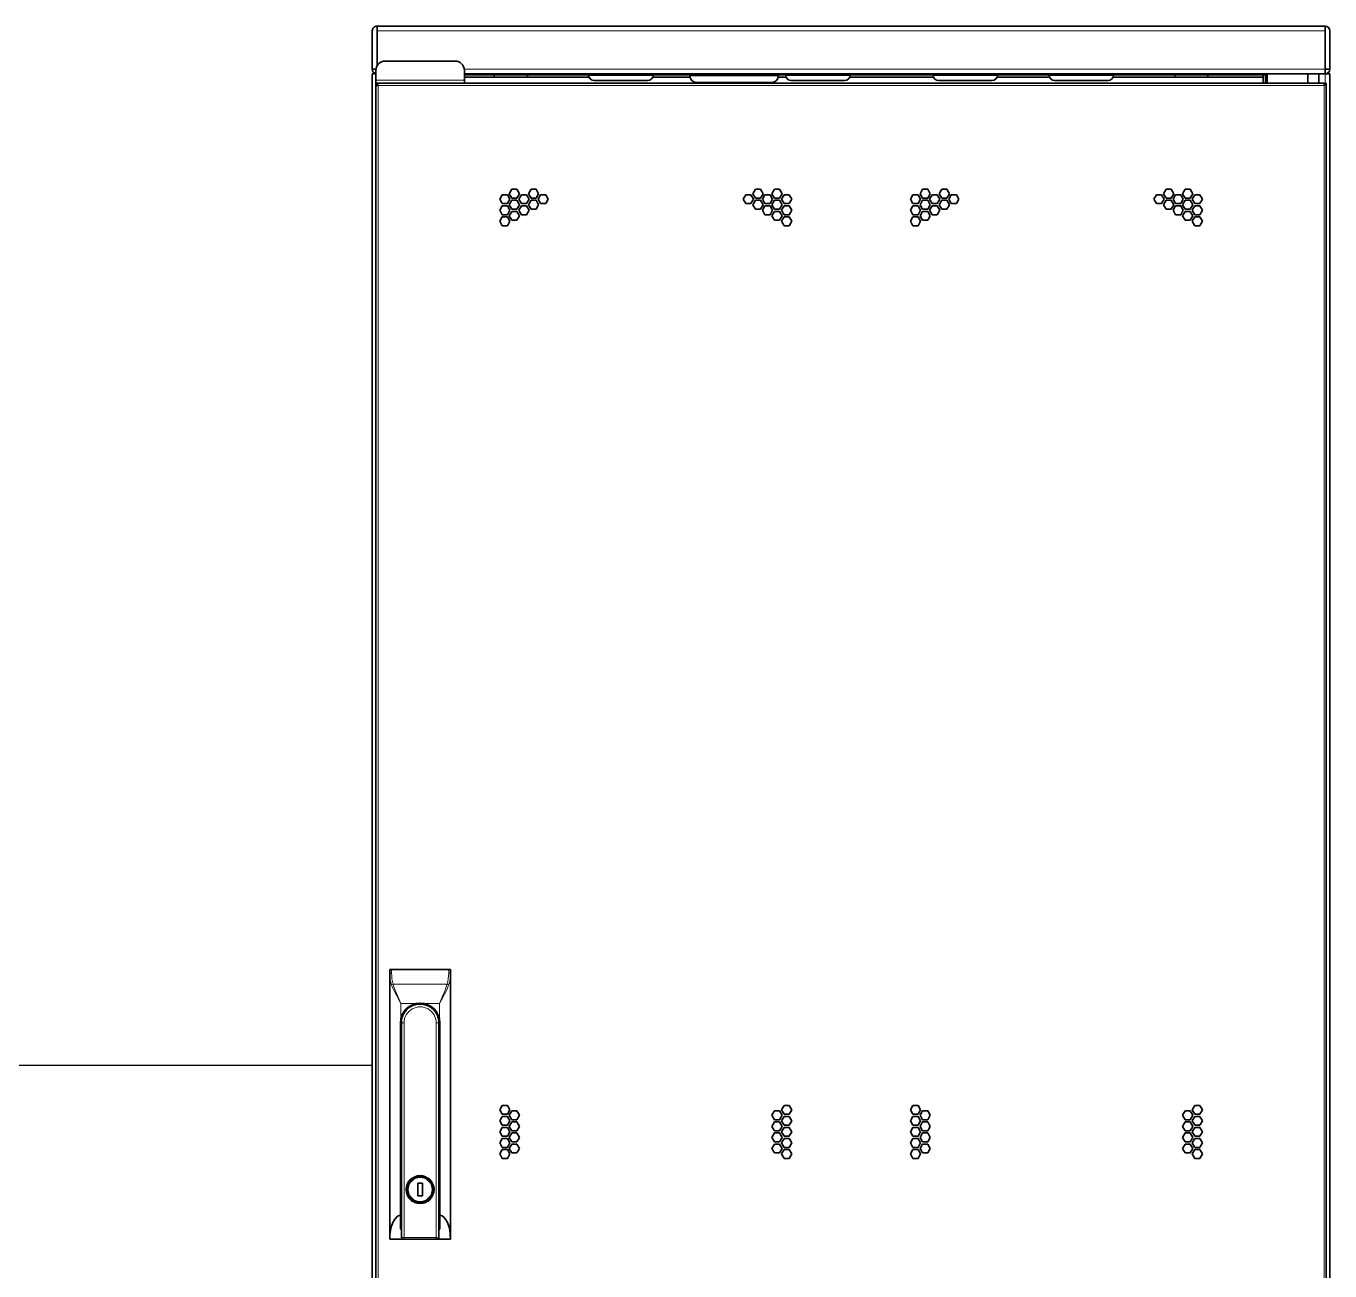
# Model space of a CAD drawing. Header units: feet. Extents: x 1 to 168002, y -59383 to 29717.
# Drawn here: x 66999 to 67740, y -15209 to -14502 of the extents above; entities that cross this region are included whole.
import ezdxf

# ---------------------------------------------------------------- set-up
doc = ezdxf.new("R2010")
doc.units = ezdxf.units.FT
doc.header["$LTSCALE"] = 50
doc.header["$MEASUREMENT"] = 0
doc.layers.get('0').update_dxf_attribs({"linetype": 'CONTINUOUS'})
doc.layers.add('E-SYM1', color=3, linetype='CONTINUOUS')

msp = doc.modelspace()

# ---------------------------------------------------------------- linework, layer by layer
at = {"color": 7, "lineweight": 35, "ltscale": 0.129976}
for p, q in [((67195.55, -14504.69, 0.12), (67195.55, -14526.46, 0.12)), ((67737.06, -14504.69, 0.12), (67737.06, -14526.46, 0.12)), ((67739.78, -14526.46, 0.12), (67739.78, -14504.69, 0.12))]:
    msp.add_line(p, q, dxfattribs=at)
at = {"color": 7, "lineweight": 35}
for p, q in [((67198.28, -14501.97, 0.12), (67737.06, -14501.97, 0.12)), ((67195.55, -15655.47, 0.12), (67195.55, -14529.18, 0.12)), ((67247.89, -14529.18, 0.12), (67737.06, -14529.18, 0.12)), ((67739.78, -14529.18, 0.12), (67739.78, -15655.47, 0.12)), ((67736.43, -14534.41, 0.12), (67197.65, -14534.41, 0.12)), ((67197.65, -14535.67, 0.12), (67197.65, -15650.23, 0.12)), ((67737.69, -15648.98, 0.12), (67737.69, -14534.42, 0.12)), ((67205.49, -15040.49, 0.12), (67205.49, -15191.32, 0.12)), ((67240.03, -15191.32, 0.12), (67240.03, -15040.49, 0.12)), ((67211.57, -15177.72, 0.12), (67211.57, -15068.34, 0.12)), ((67212.09, -15190.27, 0.12), (67212.09, -15068.34, 0.12)), ((67233.44, -15068.34, 0.12), (67233.44, -15191.32, 0.12)), ((67233.96, -15068.34, 0.12), (67233.96, -15177.72, 0.12))]:
    msp.add_line(p, q, dxfattribs=at)
at = {"color": 7, "lineweight": 35, "ltscale": 0.016261}
for p, q in [((67198.28, -14501.97, 0.12), (67198.28, -14504.69, 0.12)), ((67737.06, -14504.69, 0.12), (67737.06, -14501.97, 0.12))]:
    msp.add_line(p, q, dxfattribs=at)
at = {"color": 7, "lineweight": 35, "ltscale": 0.016249}
for p, q in [((67198.28, -14501.97, 0.12), (67198.28, -14504.69, 0.12)), ((67737.06, -14501.97, 0.12), (67737.06, -14504.69, 0.12)), ((67737.06, -14526.46, 0.12), (67737.06, -14529.18, 0.12))]:
    msp.add_line(p, q, dxfattribs=at)
at = {"color": 7, "lineweight": 13}
for p, q in [((67198.28, -14504.69, 0.12), (67737.06, -14504.69, 0.12)), ((67247.85, -14526.46, 0.12), (67737.06, -14526.46, 0.12)), ((67198.9, -14535.67, 0.12), (67736.43, -14535.67, 0.12)), ((67198.9, -14535.67, 0.12), (67198.9, -15648.98, 0.12)), ((67616.59, -14530.96, 0.12), (67701.9, -14530.96, 0.12)), ((67736.43, -15648.98, 0.12), (67736.43, -14535.67, 0.12)), ((67213.66, -15190.27, 0.12), (67213.66, -15068.34, 0.12)), ((67231.87, -15068.34, 0.12), (67231.87, -15190.27, 0.12))]:
    msp.add_line(p, q, dxfattribs=at)
at = {"color": 7, "lineweight": 35, "ltscale": 0.118896}
msp.add_line((67198.28, -14504.69, 0.12), (67198.28, -14524.6, 0.12), dxfattribs=at)
at = {"color": 7, "lineweight": 35, "ltscale": 0.2375}
msp.add_line((67242.65, -14521.85, 0.12), (67202.88, -14521.85, 0.12), dxfattribs=at)
at = {"color": 7, "lineweight": 35, "ltscale": 0.012745}
msp.add_line((67195.55, -14526.46, 0.12), (67197.69, -14526.46, 0.12), dxfattribs=at)
at = {"color": 7, "lineweight": 35, "ltscale": 0.012518}
msp.add_line((67195.55, -14529.18, 0.12), (67197.65, -14529.18, 0.12), dxfattribs=at)
at = {"color": 7, "lineweight": 35, "ltscale": 0.033737}
for p, q in [((67197.65, -14527.09, 0.12), (67197.65, -14532.74, 0.12)), ((67247.89, -14532.74, 0.12), (67247.89, -14527.09, 0.12))]:
    msp.add_line(p, q, dxfattribs=at)
at = {"color": 7, "lineweight": 35, "ltscale": 0.101548}
for p, q in [((67247.88, -14529.7, 0.12), (67264.89, -14529.7, 0.12)), ((67247.88, -14530.96, 0.12), (67264.89, -14530.96, 0.12))]:
    msp.add_line(p, q, dxfattribs=at)
at = {"color": 7, "lineweight": 35, "ltscale": 0.03125}
for p, q in [((67247.89, -14532.74, 0.12), (67247.89, -14527.51, 0.12)), ((67727.23, -14529.18, 0.12), (67727.23, -14534.41, 0.12)), ((67733.51, -14534.41, 0.12), (67733.51, -14529.18, 0.12))]:
    msp.add_line(p, q, dxfattribs=at)
at = {"color": 7, "lineweight": 35, "ltscale": 0.1125}
for p, q in [((67264.89, -14529.7, 0.12), (67283.73, -14529.7, 0.12)), ((67651.61, -14529.7, 0.12), (67670.45, -14529.7, 0.12)), ((67264.89, -14530.96, 0.12), (67283.73, -14530.96, 0.12)), ((67670.45, -14530.96, 0.12), (67651.61, -14530.96, 0.12))]:
    msp.add_line(p, q, dxfattribs=at)
at = {"color": 7, "lineweight": 35, "ltscale": 0.0075}
for p, q in [((67264.89, -14529.7, 0.12), (67264.89, -14530.96, 0.12)), ((67283.73, -14529.7, 0.12), (67283.73, -14530.96, 0.12)), ((67651.61, -14529.7, 0.12), (67651.61, -14530.96, 0.12)), ((67670.45, -14529.7, 0.12), (67670.45, -14530.96, 0.12)), ((67703.15, -14529.7, 0.12), (67701.9, -14529.7, 0.12)), ((67701.9, -14529.7, 0.12), (67701.9, -14530.96, 0.12)), ((67197.65, -14535.67, 0.12), (67197.65, -14534.41, 0.12)), ((67736.44, -14534.42, 0.12), (67737.69, -14534.42, 0.12))]:
    msp.add_line(p, q, dxfattribs=at)
at = {"color": 7, "lineweight": 35, "ltscale": 0.223435}
msp.add_line((67283.73, -14529.7, 0.12), (67321.14, -14529.7, 0.12), dxfattribs=at)
at = {"color": 7, "lineweight": 35, "ltscale": 0.109375}
for p, q in [((67318.53, -14529.81, 0.12), (67336.84, -14529.81, 0.12)), ((67336.84, -14529.81, 0.12), (67355.16, -14529.81, 0.12)), ((67430.51, -14529.81, 0.12), (67448.83, -14529.81, 0.12)), ((67448.83, -14529.81, 0.12), (67467.15, -14529.81, 0.12)), ((67514.24, -14529.81, 0.12), (67532.56, -14529.81, 0.12)), ((67532.56, -14529.81, 0.12), (67550.87, -14529.81, 0.12)), ((67580.18, -14529.81, 0.12), (67598.49, -14529.81, 0.12)), ((67598.49, -14529.81, 0.12), (67616.81, -14529.81, 0.12))]:
    msp.add_line(p, q, dxfattribs=at)
at = {"color": 7, "lineweight": 35, "ltscale": 0.003751}
for p, q in [((67321.14, -14529.81, 0.12), (67321.14, -14529.18, 0.12)), ((67379.23, -14529.81, 0.12), (67379.23, -14529.18, 0.12)), ((67423.19, -14529.81, 0.12), (67423.19, -14529.18, 0.12)), ((67433.13, -14529.81, 0.12), (67433.13, -14529.18, 0.12)), ((67516.86, -14529.81, 0.12), (67516.86, -14529.18, 0.12)), ((67582.79, -14529.81, 0.12), (67582.79, -14529.18, 0.12))]:
    msp.add_line(p, q, dxfattribs=at)
at = {"color": 7, "lineweight": 35, "ltscale": 0.003749}
for p, q in [((67352.54, -14529.18, 0.12), (67352.54, -14529.81, 0.12)), ((67464.53, -14529.18, 0.12), (67464.53, -14529.81, 0.12)), ((67548.26, -14529.18, 0.12), (67548.26, -14529.81, 0.12)), ((67614.19, -14529.18, 0.12), (67614.19, -14529.81, 0.12))]:
    msp.add_line(p, q, dxfattribs=at)
at = {"color": 7, "lineweight": 35, "ltscale": 0.159375}
msp.add_line((67352.54, -14529.7, 0.12), (67379.23, -14529.7, 0.12), dxfattribs=at)
at = {"color": 7, "lineweight": 35, "ltscale": 0.15}
for q in [(67376.09, -14529.81, 0.12), (67426.33, -14529.81, 0.12)]:
    msp.add_line((67401.21, -14529.81, 0.12), q, dxfattribs=at)
at = {"color": 7, "lineweight": 35, "ltscale": 0.003125}
for p, q in [((67376.09, -14530.33, 0.12), (67376.09, -14529.81, 0.12)), ((67426.33, -14529.81, 0.12), (67426.33, -14530.33, 0.12)), ((67212.09, -15185.65, 0.12), (67211.57, -15185.65, 0.12)), ((67233.96, -15185.65, 0.12), (67233.44, -15185.65, 0.12)), ((67213.13, -15191.32, 0.12), (67213.66, -15191.32, 0.12))]:
    msp.add_line(p, q, dxfattribs=at)
at = {"color": 7, "lineweight": 35, "ltscale": 0.059375}
msp.add_line((67423.19, -14529.7, 0.12), (67433.13, -14529.7, 0.12), dxfattribs=at)
at = {"color": 7, "lineweight": 35, "ltscale": 0.3125}
msp.add_line((67464.53, -14529.7, 0.12), (67516.86, -14529.7, 0.12), dxfattribs=at)
at = {"color": 7, "lineweight": 35, "ltscale": 0.20625}
msp.add_line((67548.26, -14529.7, 0.12), (67582.79, -14529.7, 0.12), dxfattribs=at)
at = {"color": 7, "lineweight": 35, "ltscale": 0.22344}
msp.add_line((67614.19, -14529.7, 0.12), (67651.61, -14529.7, 0.12), dxfattribs=at)
at = {"color": 7, "lineweight": 35, "ltscale": 0.275}
msp.add_line((67686.41, -14529.18, 0.12), (67640.36, -14529.18, 0.12), dxfattribs=at)
at = {"color": 7, "lineweight": 35, "ltscale": 0.1878}
for p, q in [((67670.45, -14529.7, 0.12), (67701.9, -14529.7, 0.12)), ((67670.45, -14530.96, 0.12), (67701.9, -14530.96, 0.12))]:
    msp.add_line(p, q, dxfattribs=at)
at = {"color": 7, "lineweight": 35, "ltscale": 0.10625}
msp.add_line((67704.2, -14529.18, 0.12), (67686.41, -14529.18, 0.12), dxfattribs=at)
at = {"color": 7, "lineweight": 35, "ltscale": 0.028122}
for p, q in [((67701.9, -14529.7, 0.12), (67701.9, -14534.41, 0.12)), ((67703.15, -14529.7, 0.12), (67703.15, -14534.41, 0.12))]:
    msp.add_line(p, q, dxfattribs=at)
at = {"color": 7, "lineweight": 35, "ltscale": 0.1375}
msp.add_line((67727.23, -14529.18, 0.12), (67704.2, -14529.18, 0.12), dxfattribs=at)
at = {"color": 7, "lineweight": 35, "ltscale": 0.031248}
msp.add_line((67704.2, -14529.18, 0.12), (67704.2, -14534.41, 0.12), dxfattribs=at)
at = {"color": 7, "lineweight": 35, "ltscale": 0.021238}
msp.add_line((67737.06, -14529.18, 0.12), (67733.51, -14529.18, 0.12), dxfattribs=at)
at = {"color": 7, "lineweight": 35, "ltscale": 0.016263}
msp.add_line((67737.06, -14529.18, 0.12), (67737.06, -14526.46, 0.12), dxfattribs=at)
at = {"color": 7, "lineweight": 35, "ltscale": 0.01625}
msp.add_line((67739.78, -14526.46, 0.12), (67737.06, -14526.46, 0.12), dxfattribs=at)
at = {"color": 7, "lineweight": 35, "ltscale": 0.016262}
msp.add_line((67737.06, -14529.18, 0.12), (67739.78, -14529.18, 0.12), dxfattribs=at)
at = {"color": 7, "lineweight": 13, "ltscale": 0.031267}
msp.add_line((67737.06, -14534.42, 0.12), (67737.06, -14529.18, 0.12), dxfattribs=at)
at = {"color": 7, "lineweight": 35, "ltscale": 0.010013}
for p, q in [((67197.65, -14532.74, 0.12), (67197.65, -14534.41, 0.12)), ((67247.89, -14534.41, 0.12), (67247.89, -14532.74, 0.12))]:
    msp.add_line(p, q, dxfattribs=at)
at = {"color": 7, "lineweight": 13, "ltscale": 0.3}
msp.add_line((67197.65, -14532.74, 0.12), (67247.89, -14532.74, 0.12), dxfattribs=at)
at = {"color": 7, "lineweight": 35, "ltscale": 0.3}
msp.add_line((67247.89, -14534.41, 0.12), (67197.65, -14534.41, 0.12), dxfattribs=at)
at = {"color": 7, "lineweight": 35, "ltscale": 0.007512}
for p, q in [((67198.9, -14535.67, 0.12), (67197.65, -14535.67, 0.12)), ((67198.91, -14535.67, 0.12), (67197.65, -14535.67, 0.12)), ((67736.43, -14535.67, 0.12), (67736.43, -14534.41, 0.12))]:
    msp.add_line(p, q, dxfattribs=at)
at = {"color": 7, "lineweight": 35, "ltscale": 0.007495}
for p, q in [((67197.65, -14535.67, 0.12), (67198.9, -14535.67, 0.12)), ((67736.44, -14534.42, 0.12), (67736.43, -14535.67, 0.12))]:
    msp.add_line(p, q, dxfattribs=at)
at = {"color": 7, "lineweight": 13, "ltscale": 0.42317}
msp.add_line((67247.88, -14530.96, 0.12), (67318.75, -14530.96, 0.12), dxfattribs=at)
at = {"color": 7, "lineweight": 35, "ltscale": 0.209117}
msp.add_line((67283.73, -14530.96, 0.12), (67318.75, -14530.96, 0.12), dxfattribs=at)
at = {"color": 7, "lineweight": 35, "ltscale": 0.18125}
for p, q in [((67352.02, -14532.95, 0.12), (67321.67, -14532.95, 0.12)), ((67464.01, -14532.95, 0.12), (67433.65, -14532.95, 0.12)), ((67547.73, -14532.95, 0.12), (67517.38, -14532.95, 0.12)), ((67613.67, -14532.95, 0.12), (67583.32, -14532.95, 0.12))]:
    msp.add_line(p, q, dxfattribs=at)
at = {"color": 7, "lineweight": 13, "ltscale": 0.126638}
msp.add_line((67354.94, -14530.96, 0.12), (67376.15, -14530.96, 0.12), dxfattribs=at)
at = {"color": 7, "lineweight": 35, "ltscale": 0.126631}
msp.add_line((67354.94, -14530.96, 0.12), (67376.14, -14530.96, 0.12), dxfattribs=at)
at = {"color": 7, "lineweight": 13, "ltscale": 0.15}
msp.add_line((67376.09, -14530.33, 0.12), (67401.21, -14530.33, 0.12), dxfattribs=at)
at = {"color": 7, "lineweight": 35, "ltscale": 0.128125}
for p, q in [((67379.75, -14533.99, 0.12), (67401.21, -14533.99, 0.12)), ((67401.21, -14533.99, 0.12), (67422.66, -14533.99, 0.12))]:
    msp.add_line(p, q, dxfattribs=at)
at = {"color": 7, "lineweight": 13, "ltscale": 0.003769}
msp.add_line((67401.21, -14530.33, 0.12), (67401.84, -14530.33, 0.12), dxfattribs=at)
at = {"color": 7, "lineweight": 13, "ltscale": 0.146231}
msp.add_line((67401.84, -14530.33, 0.12), (67426.33, -14530.33, 0.12), dxfattribs=at)
at = {"color": 7, "lineweight": 13, "ltscale": 0.026638}
msp.add_line((67426.27, -14530.96, 0.12), (67430.73, -14530.96, 0.12), dxfattribs=at)
at = {"color": 7, "lineweight": 35, "ltscale": 0.026631}
msp.add_line((67426.27, -14530.96, 0.12), (67430.73, -14530.96, 0.12), dxfattribs=at)
at = {"color": 7, "lineweight": 13, "ltscale": 0.283874}
msp.add_line((67466.93, -14530.96, 0.12), (67514.46, -14530.96, 0.12), dxfattribs=at)
at = {"color": 7, "lineweight": 35, "ltscale": 0.283864}
msp.add_line((67466.93, -14530.96, 0.12), (67514.46, -14530.96, 0.12), dxfattribs=at)
at = {"color": 7, "lineweight": 13, "ltscale": 0.177624}
msp.add_line((67550.65, -14530.96, 0.12), (67580.4, -14530.96, 0.12), dxfattribs=at)
at = {"color": 7, "lineweight": 35, "ltscale": 0.177614}
msp.add_line((67550.65, -14530.96, 0.12), (67580.4, -14530.96, 0.12), dxfattribs=at)
at = {"color": 7, "lineweight": 35, "ltscale": 0.209122}
msp.add_line((67616.59, -14530.96, 0.12), (67651.61, -14530.96, 0.12), dxfattribs=at)
at = {"color": 7, "lineweight": 13, "ltscale": 0.02061}
msp.add_line((67701.9, -14530.96, 0.12), (67701.9, -14534.41, 0.12), dxfattribs=at)
at = {"color": 7, "lineweight": 35, "ltscale": 0.007423}
msp.add_line((67736.43, -14535.66, 0.12), (67736.44, -14534.42, 0.12), dxfattribs=at)
at = {"color": 7, "lineweight": 35, "ltscale": 0.017321}
for p, q in [((67274.9, -14594.7, 0.12), (67273.45, -14597.21, 0.12)), ((67279.25, -14597.21, 0.12), (67277.8, -14594.7, 0.12)), ((67284.32, -14597.21, 0.12), (67285.77, -14594.7, 0.12)), ((67288.67, -14594.7, 0.12), (67290.12, -14597.21, 0.12)), ((67413.27, -14594.7, 0.12), (67411.82, -14597.21, 0.12)), ((67417.62, -14597.21, 0.12), (67416.17, -14594.7, 0.12)), ((67422.7, -14597.21, 0.12), (67424.15, -14594.7, 0.12)), ((67427.05, -14594.7, 0.12), (67428.5, -14597.21, 0.12)), ((67508.29, -14594.7, 0.12), (67506.84, -14597.21, 0.12)), ((67512.64, -14597.21, 0.12), (67511.19, -14594.7, 0.12)), ((67517.71, -14597.21, 0.12), (67519.16, -14594.7, 0.12)), ((67522.06, -14594.7, 0.12), (67523.51, -14597.21, 0.12)), ((67646.66, -14594.7, 0.12), (67645.21, -14597.21, 0.12)), ((67651.02, -14597.21, 0.12), (67649.56, -14594.7, 0.12)), ((67656.09, -14597.21, 0.12), (67657.54, -14594.7, 0.12)), ((67657.54, -14594.7, 0.12), (67660.44, -14594.7, 0.12)), ((67660.44, -14594.7, 0.12), (67661.89, -14597.21, 0.12)), ((67269.46, -14597.84, 0.12), (67268.01, -14600.35, 0.12)), ((67268.01, -14600.35, 0.12), (67269.46, -14602.86, 0.12)), ((67268.01, -14606.63, 0.12), (67269.46, -14604.12, 0.12)), ((67273.81, -14600.35, 0.12), (67272.36, -14597.84, 0.12)), ((67272.36, -14602.86, 0.12), (67273.81, -14600.35, 0.12)), ((67272.36, -14604.12, 0.12), (67273.81, -14606.63, 0.12)), ((67273.45, -14597.21, 0.12), (67274.9, -14599.72, 0.12)), ((67273.45, -14603.49, 0.12), (67274.9, -14600.98, 0.12)), ((67274.9, -14606, 0.12), (67273.45, -14603.49, 0.12)), ((67277.8, -14599.72, 0.12), (67279.25, -14597.21, 0.12)), ((67277.8, -14600.98, 0.12), (67279.25, -14603.49, 0.12)), ((67279.25, -14603.49, 0.12), (67277.8, -14606, 0.12)), ((67278.88, -14600.35, 0.12), (67280.33, -14597.84, 0.12)), ((67280.33, -14602.86, 0.12), (67278.88, -14600.35, 0.12)), ((67280.33, -14604.12, 0.12), (67278.88, -14606.63, 0.12)), ((67280.33, -14597.84, 0.12), (67283.23, -14597.84, 0.12)), ((67283.23, -14602.86, 0.12), (67280.33, -14602.86, 0.12)), ((67283.23, -14604.12, 0.12), (67280.33, -14604.12, 0.12)), ((67283.23, -14597.84, 0.12), (67284.68, -14600.35, 0.12)), ((67284.68, -14600.35, 0.12), (67283.23, -14602.86, 0.12)), ((67284.68, -14606.63, 0.12), (67283.23, -14604.12, 0.12)), ((67285.77, -14599.72, 0.12), (67284.32, -14597.21, 0.12)), ((67285.77, -14600.98, 0.12), (67284.32, -14603.49, 0.12)), ((67284.32, -14603.49, 0.12), (67285.77, -14606, 0.12)), ((67290.12, -14597.21, 0.12), (67288.67, -14599.72, 0.12)), ((67290.12, -14603.49, 0.12), (67288.67, -14600.98, 0.12)), ((67288.67, -14606, 0.12), (67290.12, -14603.49, 0.12)), ((67291.21, -14597.84, 0.12), (67289.76, -14600.35, 0.12)), ((67289.76, -14600.35, 0.12), (67291.21, -14602.86, 0.12)), ((67295.56, -14600.35, 0.12), (67294.11, -14597.84, 0.12)), ((67294.11, -14602.86, 0.12), (67295.56, -14600.35, 0.12)), ((67406.38, -14600.35, 0.12), (67407.83, -14597.84, 0.12)), ((67407.83, -14602.86, 0.12), (67406.38, -14600.35, 0.12)), ((67407.83, -14597.84, 0.12), (67410.73, -14597.84, 0.12)), ((67410.73, -14602.86, 0.12), (67407.83, -14602.86, 0.12)), ((67410.73, -14597.84, 0.12), (67412.18, -14600.35, 0.12)), ((67412.18, -14600.35, 0.12), (67410.73, -14602.86, 0.12)), ((67411.82, -14597.21, 0.12), (67413.27, -14599.72, 0.12)), ((67411.82, -14603.49, 0.12), (67413.27, -14600.98, 0.12)), ((67413.27, -14606, 0.12), (67411.82, -14603.49, 0.12)), ((67416.17, -14599.72, 0.12), (67417.62, -14597.21, 0.12)), ((67416.17, -14600.98, 0.12), (67417.62, -14603.49, 0.12)), ((67417.62, -14603.49, 0.12), (67416.17, -14606, 0.12)), ((67418.71, -14597.84, 0.12), (67417.26, -14600.35, 0.12)), ((67417.26, -14600.35, 0.12), (67418.71, -14602.86, 0.12)), ((67417.26, -14606.63, 0.12), (67418.71, -14604.12, 0.12)), ((67421.61, -14597.84, 0.12), (67418.71, -14597.84, 0.12)), ((67418.71, -14602.86, 0.12), (67421.61, -14602.86, 0.12)), ((67418.71, -14604.12, 0.12), (67421.61, -14604.12, 0.12)), ((67423.06, -14600.35, 0.12), (67421.61, -14597.84, 0.12)), ((67421.61, -14602.86, 0.12), (67423.06, -14600.35, 0.12)), ((67421.61, -14604.12, 0.12), (67423.06, -14606.63, 0.12)), ((67424.15, -14599.72, 0.12), (67422.7, -14597.21, 0.12)), ((67424.15, -14600.98, 0.12), (67422.7, -14603.49, 0.12)), ((67422.7, -14603.49, 0.12), (67424.15, -14606, 0.12)), ((67428.5, -14597.21, 0.12), (67427.05, -14599.72, 0.12)), ((67428.5, -14603.49, 0.12), (67427.05, -14600.98, 0.12)), ((67427.05, -14606, 0.12), (67428.5, -14603.49, 0.12)), ((67428.14, -14600.35, 0.12), (67429.59, -14597.84, 0.12)), ((67429.59, -14602.86, 0.12), (67428.14, -14600.35, 0.12)), ((67429.59, -14604.12, 0.12), (67428.14, -14606.63, 0.12)), ((67429.59, -14597.84, 0.12), (67432.49, -14597.84, 0.12)), ((67432.49, -14602.86, 0.12), (67429.59, -14602.86, 0.12)), ((67432.49, -14604.12, 0.12), (67429.59, -14604.12, 0.12)), ((67432.49, -14597.84, 0.12), (67433.94, -14600.35, 0.12)), ((67433.94, -14600.35, 0.12), (67432.49, -14602.86, 0.12)), ((67433.94, -14606.63, 0.12), (67432.49, -14604.12, 0.12)), ((67502.85, -14597.84, 0.12), (67501.4, -14600.35, 0.12)), ((67501.4, -14600.35, 0.12), (67502.85, -14602.86, 0.12)), ((67501.4, -14606.63, 0.12), (67502.85, -14604.12, 0.12)), ((67505.75, -14597.84, 0.12), (67502.85, -14597.84, 0.12)), ((67502.85, -14602.86, 0.12), (67505.75, -14602.86, 0.12)), ((67502.85, -14604.12, 0.12), (67505.75, -14604.12, 0.12)), ((67507.2, -14600.35, 0.12), (67505.75, -14597.84, 0.12)), ((67505.75, -14602.86, 0.12), (67507.2, -14600.35, 0.12)), ((67505.75, -14604.12, 0.12), (67507.2, -14606.63, 0.12)), ((67506.84, -14597.21, 0.12), (67508.29, -14599.72, 0.12)), ((67506.84, -14603.49, 0.12), (67508.29, -14600.98, 0.12)), ((67508.29, -14606, 0.12), (67506.84, -14603.49, 0.12)), ((67511.19, -14599.72, 0.12), (67512.64, -14597.21, 0.12)), ((67511.19, -14600.98, 0.12), (67512.64, -14603.49, 0.12)), ((67512.64, -14603.49, 0.12), (67511.19, -14606, 0.12)), ((67512.28, -14600.35, 0.12), (67513.73, -14597.84, 0.12)), ((67513.73, -14602.86, 0.12), (67512.28, -14600.35, 0.12)), ((67513.73, -14604.12, 0.12), (67512.28, -14606.63, 0.12)), ((67513.73, -14597.84, 0.12), (67516.63, -14597.84, 0.12)), ((67516.63, -14602.86, 0.12), (67513.73, -14602.86, 0.12)), ((67516.63, -14604.12, 0.12), (67513.73, -14604.12, 0.12)), ((67516.63, -14597.84, 0.12), (67518.08, -14600.35, 0.12)), ((67518.08, -14600.35, 0.12), (67516.63, -14602.86, 0.12)), ((67518.08, -14606.63, 0.12), (67516.63, -14604.12, 0.12)), ((67519.16, -14599.72, 0.12), (67517.71, -14597.21, 0.12)), ((67519.16, -14600.98, 0.12), (67517.71, -14603.49, 0.12)), ((67517.71, -14603.49, 0.12), (67519.16, -14606, 0.12)), ((67523.51, -14597.21, 0.12), (67522.06, -14599.72, 0.12)), ((67523.51, -14603.49, 0.12), (67522.06, -14600.98, 0.12)), ((67522.06, -14606, 0.12), (67523.51, -14603.49, 0.12)), ((67524.6, -14597.84, 0.12), (67523.15, -14600.35, 0.12)), ((67523.15, -14600.35, 0.12), (67524.6, -14602.86, 0.12)), ((67528.95, -14600.35, 0.12), (67527.5, -14597.84, 0.12)), ((67527.5, -14602.86, 0.12), (67528.95, -14600.35, 0.12)), ((67639.78, -14600.35, 0.12), (67641.23, -14597.84, 0.12)), ((67641.23, -14602.86, 0.12), (67639.78, -14600.35, 0.12)), ((67644.13, -14597.84, 0.12), (67645.58, -14600.35, 0.12)), ((67645.58, -14600.35, 0.12), (67644.13, -14602.86, 0.12)), ((67645.21, -14597.21, 0.12), (67646.66, -14599.72, 0.12)), ((67645.21, -14603.49, 0.12), (67646.66, -14600.98, 0.12)), ((67646.66, -14606, 0.12), (67645.21, -14603.49, 0.12)), ((67649.56, -14599.72, 0.12), (67651.02, -14597.21, 0.12)), ((67649.56, -14600.98, 0.12), (67651.02, -14603.49, 0.12)), ((67651.02, -14603.49, 0.12), (67649.56, -14606, 0.12)), ((67652.1, -14597.84, 0.12), (67650.65, -14600.35, 0.12)), ((67650.65, -14600.35, 0.12), (67652.1, -14602.86, 0.12)), ((67650.65, -14606.63, 0.12), (67652.1, -14604.12, 0.12)), ((67655, -14597.84, 0.12), (67652.1, -14597.84, 0.12)), ((67652.1, -14602.86, 0.12), (67655, -14602.86, 0.12)), ((67652.1, -14604.12, 0.12), (67655, -14604.12, 0.12)), ((67656.45, -14600.35, 0.12), (67655, -14597.84, 0.12)), ((67655, -14602.86, 0.12), (67656.45, -14600.35, 0.12)), ((67655, -14604.12, 0.12), (67656.45, -14606.63, 0.12)), ((67657.54, -14599.72, 0.12), (67656.09, -14597.21, 0.12)), ((67657.54, -14600.98, 0.12), (67656.09, -14603.49, 0.12)), ((67656.09, -14603.49, 0.12), (67657.54, -14606, 0.12)), ((67660.44, -14599.72, 0.12), (67657.54, -14599.72, 0.12)), ((67660.44, -14600.98, 0.12), (67657.54, -14600.98, 0.12)), ((67661.89, -14597.21, 0.12), (67660.44, -14599.72, 0.12)), ((67661.89, -14603.49, 0.12), (67660.44, -14600.98, 0.12)), ((67660.44, -14606, 0.12), (67661.89, -14603.49, 0.12)), ((67661.53, -14600.35, 0.12), (67662.98, -14597.84, 0.12)), ((67662.98, -14602.86, 0.12), (67661.53, -14600.35, 0.12)), ((67662.98, -14604.12, 0.12), (67661.53, -14606.63, 0.12)), ((67665.88, -14597.84, 0.12), (67667.33, -14600.35, 0.12)), ((67667.33, -14600.35, 0.12), (67665.88, -14602.86, 0.12)), ((67667.33, -14606.63, 0.12), (67665.88, -14604.12, 0.12)), ((67269.46, -14609.14, 0.12), (67268.01, -14606.63, 0.12)), ((67269.46, -14610.4, 0.12), (67268.01, -14612.91, 0.12)), ((67273.81, -14606.63, 0.12), (67272.36, -14609.14, 0.12)), ((67273.81, -14612.91, 0.12), (67272.36, -14610.4, 0.12)), ((67273.45, -14609.77, 0.12), (67274.9, -14607.26, 0.12)), ((67274.9, -14612.28, 0.12), (67273.45, -14609.77, 0.12)), ((67277.8, -14607.26, 0.12), (67279.25, -14609.77, 0.12)), ((67279.25, -14609.77, 0.12), (67277.8, -14612.28, 0.12)), ((67278.88, -14606.63, 0.12), (67280.33, -14609.14, 0.12)), ((67280.33, -14609.14, 0.12), (67283.23, -14609.14, 0.12)), ((67283.23, -14609.14, 0.12), (67284.68, -14606.63, 0.12)), ((67418.71, -14609.14, 0.12), (67417.26, -14606.63, 0.12)), ((67421.61, -14609.14, 0.12), (67418.71, -14609.14, 0.12)), ((67423.06, -14606.63, 0.12), (67421.61, -14609.14, 0.12)), ((67424.15, -14607.26, 0.12), (67422.7, -14609.77, 0.12)), ((67422.7, -14609.77, 0.12), (67424.15, -14612.28, 0.12)), ((67428.5, -14609.77, 0.12), (67427.05, -14607.26, 0.12)), ((67427.05, -14612.28, 0.12), (67428.5, -14609.77, 0.12)), ((67428.14, -14606.63, 0.12), (67429.59, -14609.14, 0.12)), ((67428.14, -14612.91, 0.12), (67429.59, -14610.4, 0.12)), ((67429.59, -14609.14, 0.12), (67432.49, -14609.14, 0.12)), ((67429.59, -14610.4, 0.12), (67432.49, -14610.4, 0.12)), ((67432.49, -14609.14, 0.12), (67433.94, -14606.63, 0.12)), ((67432.49, -14610.4, 0.12), (67433.94, -14612.91, 0.12)), ((67502.85, -14609.14, 0.12), (67501.4, -14606.63, 0.12)), ((67502.85, -14610.4, 0.12), (67501.4, -14612.91, 0.12)), ((67505.75, -14609.14, 0.12), (67502.85, -14609.14, 0.12)), ((67505.75, -14610.4, 0.12), (67502.85, -14610.4, 0.12)), ((67507.2, -14606.63, 0.12), (67505.75, -14609.14, 0.12)), ((67507.2, -14612.91, 0.12), (67505.75, -14610.4, 0.12)), ((67506.84, -14609.77, 0.12), (67508.29, -14607.26, 0.12)), ((67508.29, -14612.28, 0.12), (67506.84, -14609.77, 0.12)), ((67511.19, -14607.26, 0.12), (67512.64, -14609.77, 0.12)), ((67512.64, -14609.77, 0.12), (67511.19, -14612.28, 0.12)), ((67512.28, -14606.63, 0.12), (67513.73, -14609.14, 0.12)), ((67513.73, -14609.14, 0.12), (67516.63, -14609.14, 0.12)), ((67516.63, -14609.14, 0.12), (67518.08, -14606.63, 0.12)), ((67652.1, -14609.14, 0.12), (67650.65, -14606.63, 0.12)), ((67655, -14609.14, 0.12), (67652.1, -14609.14, 0.12)), ((67656.45, -14606.63, 0.12), (67655, -14609.14, 0.12)), ((67657.54, -14607.26, 0.12), (67656.09, -14609.77, 0.12)), ((67656.09, -14609.77, 0.12), (67657.54, -14612.28, 0.12)), ((67657.54, -14606, 0.12), (67660.44, -14606, 0.12)), ((67660.44, -14607.26, 0.12), (67657.54, -14607.26, 0.12)), ((67661.89, -14609.77, 0.12), (67660.44, -14607.26, 0.12)), ((67660.44, -14612.28, 0.12), (67661.89, -14609.77, 0.12)), ((67661.53, -14606.63, 0.12), (67662.98, -14609.14, 0.12)), ((67661.53, -14612.91, 0.12), (67662.98, -14610.4, 0.12)), ((67665.88, -14609.14, 0.12), (67667.33, -14606.63, 0.12)), ((67665.88, -14610.4, 0.12), (67667.33, -14612.91, 0.12)), ((67268.01, -14612.91, 0.12), (67269.46, -14615.42, 0.12)), ((67272.36, -14615.42, 0.12), (67273.81, -14612.91, 0.12)), ((67429.59, -14615.42, 0.12), (67428.14, -14612.91, 0.12)), ((67432.49, -14615.42, 0.12), (67429.59, -14615.42, 0.12)), ((67433.94, -14612.91, 0.12), (67432.49, -14615.42, 0.12)), ((67501.4, -14612.91, 0.12), (67502.85, -14615.42, 0.12)), ((67502.85, -14615.42, 0.12), (67505.75, -14615.42, 0.12)), ((67505.75, -14615.42, 0.12), (67507.2, -14612.91, 0.12)), ((67657.54, -14612.28, 0.12), (67660.44, -14612.28, 0.12)), ((67662.98, -14615.42, 0.12), (67661.53, -14612.91, 0.12)), ((67667.33, -14612.91, 0.12), (67665.88, -14615.42, 0.12)), ((67269.46, -15115.23, 0.12), (67268.01, -15117.74, 0.12)), ((67273.81, -15117.74, 0.12), (67272.36, -15115.23, 0.12)), ((67428.14, -15117.74, 0.12), (67429.59, -15115.23, 0.12)), ((67429.59, -15115.23, 0.12), (67432.49, -15115.23, 0.12)), ((67432.49, -15115.23, 0.12), (67433.94, -15117.74, 0.12)), ((67502.85, -15115.23, 0.12), (67501.4, -15117.74, 0.12)), ((67505.75, -15115.23, 0.12), (67502.85, -15115.23, 0.12)), ((67507.2, -15117.74, 0.12), (67505.75, -15115.23, 0.12)), ((67661.53, -15117.74, 0.12), (67662.98, -15115.23, 0.12)), ((67665.88, -15115.23, 0.12), (67667.33, -15117.74, 0.12)), ((67269.46, -15121.51, 0.12), (67268.01, -15124.02, 0.12)), ((67273.81, -15124.02, 0.12), (67272.36, -15121.51, 0.12)), ((67274.9, -15118.37, 0.12), (67273.45, -15120.88, 0.12)), ((67279.25, -15120.88, 0.12), (67277.8, -15118.37, 0.12)), ((67422.7, -15120.88, 0.12), (67424.15, -15118.37, 0.12)), ((67427.05, -15118.37, 0.12), (67428.5, -15120.88, 0.12)), ((67428.14, -15124.02, 0.12), (67429.59, -15121.51, 0.12)), ((67432.49, -15120.25, 0.12), (67429.59, -15120.25, 0.12)), ((67429.59, -15121.51, 0.12), (67432.49, -15121.51, 0.12)), ((67432.49, -15121.51, 0.12), (67433.94, -15124.02, 0.12)), ((67502.85, -15121.51, 0.12), (67501.4, -15124.02, 0.12)), ((67502.85, -15120.25, 0.12), (67505.75, -15120.25, 0.12)), ((67505.75, -15121.51, 0.12), (67502.85, -15121.51, 0.12)), ((67507.2, -15124.02, 0.12), (67505.75, -15121.51, 0.12)), ((67508.29, -15118.37, 0.12), (67506.84, -15120.88, 0.12)), ((67512.64, -15120.88, 0.12), (67511.19, -15118.37, 0.12)), ((67656.09, -15120.88, 0.12), (67657.54, -15118.37, 0.12)), ((67657.54, -15118.37, 0.12), (67660.44, -15118.37, 0.12)), ((67660.44, -15118.37, 0.12), (67661.89, -15120.88, 0.12)), ((67661.53, -15124.02, 0.12), (67662.98, -15121.51, 0.12)), ((67665.88, -15121.51, 0.12), (67667.33, -15124.02, 0.12)), ((67269.46, -15127.79, 0.12), (67268.01, -15130.3, 0.12)), ((67273.81, -15130.3, 0.12), (67272.36, -15127.79, 0.12)), ((67274.9, -15124.65, 0.12), (67273.45, -15127.16, 0.12)), ((67279.25, -15127.16, 0.12), (67277.8, -15124.65, 0.12)), ((67422.7, -15127.16, 0.12), (67424.15, -15124.65, 0.12)), ((67427.05, -15124.65, 0.12), (67428.5, -15127.16, 0.12)), ((67428.14, -15130.3, 0.12), (67429.59, -15127.79, 0.12)), ((67432.49, -15126.53, 0.12), (67429.59, -15126.53, 0.12)), ((67429.59, -15127.79, 0.12), (67432.49, -15127.79, 0.12)), ((67432.49, -15127.79, 0.12), (67433.94, -15130.3, 0.12)), ((67502.85, -15127.79, 0.12), (67501.4, -15130.3, 0.12)), ((67502.85, -15126.53, 0.12), (67505.75, -15126.53, 0.12)), ((67505.75, -15127.79, 0.12), (67502.85, -15127.79, 0.12)), ((67507.2, -15130.3, 0.12), (67505.75, -15127.79, 0.12)), ((67508.29, -15124.65, 0.12), (67506.84, -15127.16, 0.12)), ((67512.64, -15127.16, 0.12), (67511.19, -15124.65, 0.12)), ((67656.09, -15127.16, 0.12), (67657.54, -15124.65, 0.12)), ((67660.44, -15123.39, 0.12), (67657.54, -15123.39, 0.12)), ((67657.54, -15124.65, 0.12), (67660.44, -15124.65, 0.12)), ((67660.44, -15129.67, 0.12), (67657.54, -15129.67, 0.12)), ((67660.44, -15124.65, 0.12), (67661.89, -15127.16, 0.12)), ((67661.53, -15130.3, 0.12), (67662.98, -15127.79, 0.12)), ((67665.88, -15127.79, 0.12), (67667.33, -15130.3, 0.12)), ((67268.01, -15136.58, 0.12), (67269.46, -15134.07, 0.12)), ((67272.36, -15134.07, 0.12), (67273.81, -15136.58, 0.12)), ((67273.45, -15133.44, 0.12), (67274.9, -15130.93, 0.12)), ((67273.45, -15139.72, 0.12), (67274.9, -15137.21, 0.12)), ((67277.8, -15130.93, 0.12), (67279.25, -15133.44, 0.12)), ((67277.8, -15137.21, 0.12), (67279.25, -15139.72, 0.12)), ((67424.15, -15130.93, 0.12), (67422.7, -15133.44, 0.12)), ((67424.15, -15137.21, 0.12), (67422.7, -15139.72, 0.12)), ((67428.5, -15133.44, 0.12), (67427.05, -15130.93, 0.12)), ((67428.5, -15139.72, 0.12), (67427.05, -15137.21, 0.12)), ((67429.59, -15134.07, 0.12), (67428.14, -15136.58, 0.12)), ((67432.49, -15132.81, 0.12), (67429.59, -15132.81, 0.12)), ((67432.49, -15134.07, 0.12), (67429.59, -15134.07, 0.12)), ((67433.94, -15136.58, 0.12), (67432.49, -15134.07, 0.12)), ((67501.4, -15136.58, 0.12), (67502.85, -15134.07, 0.12)), ((67502.85, -15132.81, 0.12), (67505.75, -15132.81, 0.12)), ((67502.85, -15134.07, 0.12), (67505.75, -15134.07, 0.12)), ((67505.75, -15134.07, 0.12), (67507.2, -15136.58, 0.12)), ((67506.84, -15133.44, 0.12), (67508.29, -15130.93, 0.12)), ((67506.84, -15139.72, 0.12), (67508.29, -15137.21, 0.12)), ((67511.19, -15130.93, 0.12), (67512.64, -15133.44, 0.12)), ((67511.19, -15137.21, 0.12), (67512.64, -15139.72, 0.12)), ((67657.54, -15130.93, 0.12), (67656.09, -15133.44, 0.12)), ((67657.54, -15137.21, 0.12), (67656.09, -15139.72, 0.12)), ((67660.44, -15130.93, 0.12), (67657.54, -15130.93, 0.12)), ((67657.54, -15135.95, 0.12), (67660.44, -15135.95, 0.12)), ((67660.44, -15137.21, 0.12), (67657.54, -15137.21, 0.12)), ((67661.89, -15133.44, 0.12), (67660.44, -15130.93, 0.12)), ((67661.89, -15139.72, 0.12), (67660.44, -15137.21, 0.12)), ((67662.98, -15134.07, 0.12), (67661.53, -15136.58, 0.12)), ((67667.33, -15136.58, 0.12), (67665.88, -15134.07, 0.12)), ((67269.46, -15140.35, 0.12), (67268.01, -15142.86, 0.12)), ((67273.81, -15142.86, 0.12), (67272.36, -15140.35, 0.12)), ((67428.14, -15142.86, 0.12), (67429.59, -15140.35, 0.12)), ((67429.59, -15139.09, 0.12), (67432.49, -15139.09, 0.12)), ((67429.59, -15140.35, 0.12), (67432.49, -15140.35, 0.12)), ((67432.49, -15140.35, 0.12), (67433.94, -15142.86, 0.12)), ((67502.85, -15140.35, 0.12), (67501.4, -15142.86, 0.12)), ((67505.75, -15139.09, 0.12), (67502.85, -15139.09, 0.12)), ((67505.75, -15140.35, 0.12), (67502.85, -15140.35, 0.12)), ((67507.2, -15142.86, 0.12), (67505.75, -15140.35, 0.12)), ((67657.54, -15142.23, 0.12), (67660.44, -15142.23, 0.12)), ((67661.53, -15142.86, 0.12), (67662.98, -15140.35, 0.12)), ((67665.88, -15140.35, 0.12), (67667.33, -15142.86, 0.12)), ((67432.49, -15145.37, 0.12), (67429.59, -15145.37, 0.12)), ((67502.85, -15145.37, 0.12), (67505.75, -15145.37, 0.12))]:
    msp.add_line(p, q, dxfattribs=at)
at = {"color": 7, "lineweight": 35, "ltscale": 0.01732}
for p, q in [((67277.8, -14594.7, 0.12), (67274.9, -14594.7, 0.12)), ((67285.77, -14594.7, 0.12), (67288.67, -14594.7, 0.12)), ((67416.17, -14594.7, 0.12), (67413.27, -14594.7, 0.12)), ((67424.15, -14594.7, 0.12), (67427.05, -14594.7, 0.12)), ((67511.19, -14594.7, 0.12), (67508.29, -14594.7, 0.12)), ((67519.16, -14594.7, 0.12), (67522.06, -14594.7, 0.12)), ((67649.56, -14594.7, 0.12), (67646.66, -14594.7, 0.12)), ((67272.36, -14597.84, 0.12), (67269.46, -14597.84, 0.12)), ((67269.46, -14602.86, 0.12), (67272.36, -14602.86, 0.12)), ((67269.46, -14604.12, 0.12), (67272.36, -14604.12, 0.12)), ((67274.9, -14599.72, 0.12), (67277.8, -14599.72, 0.12)), ((67274.9, -14600.98, 0.12), (67277.8, -14600.98, 0.12)), ((67288.67, -14599.72, 0.12), (67285.77, -14599.72, 0.12)), ((67288.67, -14600.98, 0.12), (67285.77, -14600.98, 0.12)), ((67294.11, -14597.84, 0.12), (67291.21, -14597.84, 0.12)), ((67291.21, -14602.86, 0.12), (67294.11, -14602.86, 0.12)), ((67413.27, -14599.72, 0.12), (67416.17, -14599.72, 0.12)), ((67413.27, -14600.98, 0.12), (67416.17, -14600.98, 0.12)), ((67427.05, -14599.72, 0.12), (67424.15, -14599.72, 0.12)), ((67427.05, -14600.98, 0.12), (67424.15, -14600.98, 0.12)), ((67508.29, -14599.72, 0.12), (67511.19, -14599.72, 0.12)), ((67508.29, -14600.98, 0.12), (67511.19, -14600.98, 0.12)), ((67522.06, -14599.72, 0.12), (67519.16, -14599.72, 0.12)), ((67522.06, -14600.98, 0.12), (67519.16, -14600.98, 0.12)), ((67527.5, -14597.84, 0.12), (67524.6, -14597.84, 0.12)), ((67524.6, -14602.86, 0.12), (67527.5, -14602.86, 0.12)), ((67641.23, -14597.84, 0.12), (67644.13, -14597.84, 0.12)), ((67644.13, -14602.86, 0.12), (67641.23, -14602.86, 0.12)), ((67646.66, -14599.72, 0.12), (67649.56, -14599.72, 0.12)), ((67646.66, -14600.98, 0.12), (67649.56, -14600.98, 0.12)), ((67662.98, -14597.84, 0.12), (67665.88, -14597.84, 0.12)), ((67665.88, -14602.86, 0.12), (67662.98, -14602.86, 0.12)), ((67665.88, -14604.12, 0.12), (67662.98, -14604.12, 0.12)), ((67272.36, -14609.14, 0.12), (67269.46, -14609.14, 0.12)), ((67272.36, -14610.4, 0.12), (67269.46, -14610.4, 0.12)), ((67277.8, -14606, 0.12), (67274.9, -14606, 0.12)), ((67274.9, -14607.26, 0.12), (67277.8, -14607.26, 0.12)), ((67285.77, -14606, 0.12), (67288.67, -14606, 0.12)), ((67416.17, -14606, 0.12), (67413.27, -14606, 0.12)), ((67424.15, -14606, 0.12), (67427.05, -14606, 0.12)), ((67427.05, -14607.26, 0.12), (67424.15, -14607.26, 0.12)), ((67511.19, -14606, 0.12), (67508.29, -14606, 0.12)), ((67508.29, -14607.26, 0.12), (67511.19, -14607.26, 0.12)), ((67519.16, -14606, 0.12), (67522.06, -14606, 0.12)), ((67649.56, -14606, 0.12), (67646.66, -14606, 0.12)), ((67662.98, -14609.14, 0.12), (67665.88, -14609.14, 0.12)), ((67662.98, -14610.4, 0.12), (67665.88, -14610.4, 0.12)), ((67269.46, -14615.42, 0.12), (67272.36, -14615.42, 0.12)), ((67277.8, -14612.28, 0.12), (67274.9, -14612.28, 0.12)), ((67424.15, -14612.28, 0.12), (67427.05, -14612.28, 0.12)), ((67511.19, -14612.28, 0.12), (67508.29, -14612.28, 0.12)), ((67665.88, -14615.42, 0.12), (67662.98, -14615.42, 0.12)), ((67272.36, -15115.23, 0.12), (67269.46, -15115.23, 0.12)), ((67662.98, -15115.23, 0.12), (67665.88, -15115.23, 0.12)), ((67268.01, -15117.74, 0.12), (67269.46, -15120.25, 0.12)), ((67269.46, -15120.25, 0.12), (67272.36, -15120.25, 0.12)), ((67272.36, -15121.51, 0.12), (67269.46, -15121.51, 0.12)), ((67272.36, -15120.25, 0.12), (67273.81, -15117.74, 0.12)), ((67273.45, -15120.88, 0.12), (67274.9, -15123.39, 0.12)), ((67277.8, -15118.37, 0.12), (67274.9, -15118.37, 0.12)), ((67277.8, -15123.39, 0.12), (67279.25, -15120.88, 0.12)), ((67424.15, -15123.39, 0.12), (67422.7, -15120.88, 0.12)), ((67424.15, -15118.37, 0.12), (67427.05, -15118.37, 0.12)), ((67428.5, -15120.88, 0.12), (67427.05, -15123.39, 0.12)), ((67429.59, -15120.25, 0.12), (67428.14, -15117.74, 0.12)), ((67433.94, -15117.74, 0.12), (67432.49, -15120.25, 0.12)), ((67501.4, -15117.74, 0.12), (67502.85, -15120.25, 0.12)), ((67505.75, -15120.25, 0.12), (67507.2, -15117.74, 0.12)), ((67506.84, -15120.88, 0.12), (67508.29, -15123.39, 0.12)), ((67511.19, -15118.37, 0.12), (67508.29, -15118.37, 0.12)), ((67511.19, -15123.39, 0.12), (67512.64, -15120.88, 0.12)), ((67657.54, -15123.39, 0.12), (67656.09, -15120.88, 0.12)), ((67661.89, -15120.88, 0.12), (67660.44, -15123.39, 0.12)), ((67662.98, -15120.25, 0.12), (67661.53, -15117.74, 0.12)), ((67665.88, -15120.25, 0.12), (67662.98, -15120.25, 0.12)), ((67662.98, -15121.51, 0.12), (67665.88, -15121.51, 0.12)), ((67667.33, -15117.74, 0.12), (67665.88, -15120.25, 0.12)), ((67268.01, -15124.02, 0.12), (67269.46, -15126.53, 0.12)), ((67268.01, -15130.3, 0.12), (67269.46, -15132.81, 0.12)), ((67269.46, -15126.53, 0.12), (67272.36, -15126.53, 0.12)), ((67272.36, -15127.79, 0.12), (67269.46, -15127.79, 0.12)), ((67272.36, -15126.53, 0.12), (67273.81, -15124.02, 0.12)), ((67272.36, -15132.81, 0.12), (67273.81, -15130.3, 0.12)), ((67273.45, -15127.16, 0.12), (67274.9, -15129.67, 0.12)), ((67274.9, -15123.39, 0.12), (67277.8, -15123.39, 0.12)), ((67277.8, -15124.65, 0.12), (67274.9, -15124.65, 0.12)), ((67274.9, -15129.67, 0.12), (67277.8, -15129.67, 0.12)), ((67277.8, -15129.67, 0.12), (67279.25, -15127.16, 0.12)), ((67424.15, -15129.67, 0.12), (67422.7, -15127.16, 0.12)), ((67427.05, -15123.39, 0.12), (67424.15, -15123.39, 0.12)), ((67424.15, -15124.65, 0.12), (67427.05, -15124.65, 0.12)), ((67427.05, -15129.67, 0.12), (67424.15, -15129.67, 0.12)), ((67428.5, -15127.16, 0.12), (67427.05, -15129.67, 0.12)), ((67429.59, -15126.53, 0.12), (67428.14, -15124.02, 0.12)), ((67429.59, -15132.81, 0.12), (67428.14, -15130.3, 0.12)), ((67433.94, -15124.02, 0.12), (67432.49, -15126.53, 0.12)), ((67433.94, -15130.3, 0.12), (67432.49, -15132.81, 0.12)), ((67501.4, -15124.02, 0.12), (67502.85, -15126.53, 0.12)), ((67501.4, -15130.3, 0.12), (67502.85, -15132.81, 0.12)), ((67505.75, -15126.53, 0.12), (67507.2, -15124.02, 0.12)), ((67505.75, -15132.81, 0.12), (67507.2, -15130.3, 0.12)), ((67506.84, -15127.16, 0.12), (67508.29, -15129.67, 0.12)), ((67508.29, -15123.39, 0.12), (67511.19, -15123.39, 0.12)), ((67511.19, -15124.65, 0.12), (67508.29, -15124.65, 0.12)), ((67508.29, -15129.67, 0.12), (67511.19, -15129.67, 0.12)), ((67511.19, -15129.67, 0.12), (67512.64, -15127.16, 0.12)), ((67657.54, -15129.67, 0.12), (67656.09, -15127.16, 0.12)), ((67661.89, -15127.16, 0.12), (67660.44, -15129.67, 0.12)), ((67662.98, -15126.53, 0.12), (67661.53, -15124.02, 0.12)), ((67662.98, -15132.81, 0.12), (67661.53, -15130.3, 0.12)), ((67665.88, -15126.53, 0.12), (67662.98, -15126.53, 0.12)), ((67662.98, -15127.79, 0.12), (67665.88, -15127.79, 0.12)), ((67667.33, -15124.02, 0.12), (67665.88, -15126.53, 0.12)), ((67667.33, -15130.3, 0.12), (67665.88, -15132.81, 0.12)), ((67269.46, -15139.09, 0.12), (67268.01, -15136.58, 0.12)), ((67269.46, -15132.81, 0.12), (67272.36, -15132.81, 0.12)), ((67269.46, -15134.07, 0.12), (67272.36, -15134.07, 0.12)), ((67273.81, -15136.58, 0.12), (67272.36, -15139.09, 0.12)), ((67274.9, -15135.95, 0.12), (67273.45, -15133.44, 0.12)), ((67274.9, -15130.93, 0.12), (67277.8, -15130.93, 0.12)), ((67277.8, -15135.95, 0.12), (67274.9, -15135.95, 0.12)), ((67274.9, -15137.21, 0.12), (67277.8, -15137.21, 0.12)), ((67279.25, -15133.44, 0.12), (67277.8, -15135.95, 0.12)), ((67422.7, -15133.44, 0.12), (67424.15, -15135.95, 0.12)), ((67427.05, -15130.93, 0.12), (67424.15, -15130.93, 0.12)), ((67424.15, -15135.95, 0.12), (67427.05, -15135.95, 0.12)), ((67427.05, -15137.21, 0.12), (67424.15, -15137.21, 0.12)), ((67427.05, -15135.95, 0.12), (67428.5, -15133.44, 0.12)), ((67428.14, -15136.58, 0.12), (67429.59, -15139.09, 0.12)), ((67432.49, -15139.09, 0.12), (67433.94, -15136.58, 0.12)), ((67502.85, -15139.09, 0.12), (67501.4, -15136.58, 0.12)), ((67507.2, -15136.58, 0.12), (67505.75, -15139.09, 0.12)), ((67508.29, -15135.95, 0.12), (67506.84, -15133.44, 0.12)), ((67508.29, -15130.93, 0.12), (67511.19, -15130.93, 0.12)), ((67511.19, -15135.95, 0.12), (67508.29, -15135.95, 0.12)), ((67508.29, -15137.21, 0.12), (67511.19, -15137.21, 0.12)), ((67512.64, -15133.44, 0.12), (67511.19, -15135.95, 0.12)), ((67656.09, -15133.44, 0.12), (67657.54, -15135.95, 0.12)), ((67660.44, -15135.95, 0.12), (67661.89, -15133.44, 0.12)), ((67661.53, -15136.58, 0.12), (67662.98, -15139.09, 0.12)), ((67665.88, -15132.81, 0.12), (67662.98, -15132.81, 0.12)), ((67665.88, -15134.07, 0.12), (67662.98, -15134.07, 0.12)), ((67665.88, -15139.09, 0.12), (67667.33, -15136.58, 0.12)), ((67268.01, -15142.86, 0.12), (67269.46, -15145.37, 0.12)), ((67272.36, -15139.09, 0.12), (67269.46, -15139.09, 0.12)), ((67272.36, -15140.35, 0.12), (67269.46, -15140.35, 0.12)), ((67272.36, -15145.37, 0.12), (67273.81, -15142.86, 0.12)), ((67274.9, -15142.23, 0.12), (67273.45, -15139.72, 0.12)), ((67277.8, -15142.23, 0.12), (67274.9, -15142.23, 0.12)), ((67279.25, -15139.72, 0.12), (67277.8, -15142.23, 0.12)), ((67422.7, -15139.72, 0.12), (67424.15, -15142.23, 0.12)), ((67424.15, -15142.23, 0.12), (67427.05, -15142.23, 0.12)), ((67427.05, -15142.23, 0.12), (67428.5, -15139.72, 0.12)), ((67429.59, -15145.37, 0.12), (67428.14, -15142.86, 0.12)), ((67433.94, -15142.86, 0.12), (67432.49, -15145.37, 0.12)), ((67501.4, -15142.86, 0.12), (67502.85, -15145.37, 0.12)), ((67505.75, -15145.37, 0.12), (67507.2, -15142.86, 0.12)), ((67508.29, -15142.23, 0.12), (67506.84, -15139.72, 0.12)), ((67511.19, -15142.23, 0.12), (67508.29, -15142.23, 0.12)), ((67512.64, -15139.72, 0.12), (67511.19, -15142.23, 0.12)), ((67656.09, -15139.72, 0.12), (67657.54, -15142.23, 0.12)), ((67660.44, -15142.23, 0.12), (67661.89, -15139.72, 0.12)), ((67662.98, -15145.37, 0.12), (67661.53, -15142.86, 0.12)), ((67662.98, -15139.09, 0.12), (67665.88, -15139.09, 0.12)), ((67662.98, -15140.35, 0.12), (67665.88, -15140.35, 0.12)), ((67667.33, -15142.86, 0.12), (67665.88, -15145.37, 0.12)), ((67269.46, -15145.37, 0.12), (67272.36, -15145.37, 0.12)), ((67665.88, -15145.37, 0.12), (67662.98, -15145.37, 0.12))]:
    msp.add_line(p, q, dxfattribs=at)
at = {"color": 7, "lineweight": 35, "ltscale": 0.00625}
for p, q in [((67206.54, -15037.99, 0.12), (67205.49, -15037.99, 0.12)), ((67240.03, -15037.99, 0.12), (67238.99, -15037.99, 0.12))]:
    msp.add_line(p, q, dxfattribs=at)
at = {"color": 7, "lineweight": 35, "ltscale": 0.014914}
for p, q in [((67205.49, -15037.99, 0.12), (67205.49, -15040.49, 0.12)), ((67240.03, -15040.49, 0.12), (67240.03, -15037.99, 0.12))]:
    msp.add_line(p, q, dxfattribs=at)
at = {"color": 7, "lineweight": 35, "ltscale": 0.19375}
msp.add_line((67206.54, -15037.99, 0.12), (67238.99, -15037.99, 0.12), dxfattribs=at)
at = {"color": 7, "lineweight": 13, "ltscale": 0.012295}
for p, q in [((67206.54, -15037.99, 0.12), (67206.54, -15040.05, 0.12)), ((67238.99, -15040.05, 0.12), (67238.99, -15037.99, 0.12))]:
    msp.add_line(p, q, dxfattribs=at)
at = {"color": 7, "lineweight": 13, "ltscale": 0.078976}
for p, q in [((67207.43, -15046.38, 0.12), (67220.66, -15046.38, 0.12)), ((67224.87, -15046.38, 0.12), (67238.09, -15046.38, 0.12))]:
    msp.add_line(p, q, dxfattribs=at)
at = {"color": 7, "lineweight": 13, "ltscale": 0.052812}
for p, q in [((67211.77, -15057.34, 0.12), (67211.77, -15066.19, 0.12)), ((67233.75, -15066.19, 0.12), (67233.75, -15057.34, 0.12))]:
    msp.add_line(p, q, dxfattribs=at)
at = {"color": 7, "lineweight": 13, "ltscale": 0.053048}
for p, q in [((67211.77, -15057.34, 0.12), (67220.66, -15057.34, 0.12)), ((67224.87, -15057.34, 0.12), (67233.75, -15057.34, 0.12))]:
    msp.add_line(p, q, dxfattribs=at)
at = {"color": 7, "lineweight": 13, "ltscale": 0.009375}
for p, q in [((67212.09, -15068.34, 0.12), (67213.66, -15068.34, 0.12)), ((67233.44, -15068.34, 0.12), (67231.87, -15068.34, 0.12)), ((67212.09, -15190.27, 0.12), (67213.66, -15190.27, 0.12))]:
    msp.add_line(p, q, dxfattribs=at)
at = {"color": 7, "lineweight": 35, "ltscale": 0.04375}
for p, q in [((67221.51, -15159.4, 0.12), (67221.51, -15166.72, 0.12)), ((67224.02, -15166.72, 0.12), (67224.02, -15159.4, 0.12))]:
    msp.add_line(p, q, dxfattribs=at)
at = {"color": 7, "lineweight": 35, "ltscale": 0.015}
for p, q in [((67224.02, -15159.4, 0.12), (67221.51, -15159.4, 0.12)), ((67221.51, -15166.72, 0.12), (67224.02, -15166.72, 0.12))]:
    msp.add_line(p, q, dxfattribs=at)
at = {"color": 7, "lineweight": 35, "ltscale": 0.047351}
for p, q in [((67211.57, -15177.72, 0.12), (67211.57, -15185.65, 0.12)), ((67233.96, -15185.65, 0.12), (67233.96, -15177.72, 0.12))]:
    msp.add_line(p, q, dxfattribs=at)
at = {"color": 7, "lineweight": 35, "ltscale": 0.045625}
msp.add_line((67205.49, -15191.32, 0.12), (67213.13, -15191.32, 0.12), dxfattribs=at)
at = {"color": 7, "lineweight": 13, "ltscale": 0.10875}
msp.add_line((67231.87, -15190.27, 0.12), (67213.66, -15190.27, 0.12), dxfattribs=at)
at = {"color": 7, "lineweight": 13, "ltscale": 0.00625}
msp.add_line((67213.66, -15191.32, 0.12), (67213.66, -15190.27, 0.12), dxfattribs=at)
at = {"color": 7, "lineweight": 35, "ltscale": 0.117589}
msp.add_line((67233.35, -15191.32, 0.12), (67213.66, -15191.32, 0.12), dxfattribs=at)
at = {"color": 7, "lineweight": 35, "ltscale": 0.039375}
msp.add_line((67233.44, -15191.32, 0.12), (67240.03, -15191.32, 0.12), dxfattribs=at)
at = {"color": 7, "lineweight": 35}
for points in [[(67197.65, -14534.41), (67197.86, -14534.46), (67198.07, -14534.59), (67198.27, -14534.78), (67198.49, -14535.05), (67198.9, -14535.67)], [(67737.69, -14534.42), (67737.65, -14534.63), (67737.52, -14534.84), (67737.33, -14535.04), (67737.06, -14535.26), (67736.43, -14535.67)], [(67233.35, -15191.32), (67233.26, -15191.3), (67233.02, -15191.16), (67232.71, -15190.95), (67231.87, -15190.27)]]:
    msp.add_lwpolyline(points, dxfattribs=at)
at = {"color": 7, "lineweight": 13}
for points in [[(67206.56, -15046.82), (67207.12, -15048.2), (67207.73, -15049.58), (67208.39, -15050.96), (67209.46, -15053.06), (67210.59, -15055.18), (67211.77, -15057.34)], [(67207.43, -15046.38), (67207.89, -15047.82), (67208.4, -15049.26), (67208.95, -15050.69), (67209.85, -15052.88), (67211.77, -15057.34)], [(67238.09, -15046.38), (67237.63, -15047.82), (67237.12, -15049.26), (67236.57, -15050.69), (67235.68, -15052.88), (67233.75, -15057.34)], [(67238.96, -15046.82), (67238.26, -15048.55), (67237.47, -15050.28), (67236.61, -15052.02), (67234.91, -15055.23), (67233.75, -15057.34)]]:
    msp.add_lwpolyline(points, dxfattribs=at)
for radius in [8.11, 6.8]:
    msp.add_circle((67222.76, -15163.06, 0.12), radius, dxfattribs=at)
at = {"color": 7, "lineweight": 35}
for radius in [7.59, 7.33]:
    msp.add_circle((67222.76, -15163.06, 0.12), radius, dxfattribs=at)
for centre, radius, start, end in [((67198.28, -14504.69, 0.12), 2.72, 90, 180.00001), ((67737.06, -14504.69, 0.12), 2.72, 0, 90), ((67202.88, -14527.09, 0.12), 5.23, 90, 180.00001), ((67242.65, -14527.09, 0.12), 5.23, 0, 90), ((67198.28, -14526.46, 0.12), 2.72, 180.00001, 256.68661), ((67321.67, -14529.81, 0.12), 3.14, 180.00001, 270), ((67352.02, -14529.81, 0.12), 3.14, 270.00004, 0), ((67433.65, -14529.81, 0.12), 3.14, 180.00001, 270), ((67464.01, -14529.81, 0.12), 3.14, 270.00004, 0), ((67517.38, -14529.81, 0.12), 3.14, 180.00001, 270), ((67547.73, -14529.81, 0.12), 3.14, 270.00004, 0), ((67583.32, -14529.81, 0.12), 3.14, 180.00001, 270), ((67613.67, -14529.81, 0.12), 3.14, 270.00004, 0), ((67737.06, -14526.46, 0.12), 2.72, 270, 0), ((67379.75, -14530.33, 0.12), 3.66, 180.00001, 270), ((67422.66, -14530.33, 0.12), 3.66, 270, 0), ((67222.76, -15068.34, 0.12), 11.2, 0, 179.99999), ((67222.76, -15068.34, 0.12), 10.68, 0, 180.00001), ((67213.13, -15190.27, 0.12), 1.05, 180.00001, 270)]:
    msp.add_arc(centre, radius, start, end, dxfattribs=at)
at = {"color": 7, "lineweight": 13}
for centre, radius, start, end in [((67222.76, -13769.97, 0.12), 1276.42, 269.90547, 270.09454), ((67222.76, -15068.34, 0.12), 9.11, 0, 180.00001)]:
    msp.add_arc(centre, radius, start, end, dxfattribs=at)
for centre, major_axis, ratio, start_param, end_param in [((67206.54, -15040.49, 0.12), (1.05, 0), 0.419058, 1.570796, 3.141593), ((67211.77, -15040.49, 0.12), (0, -11.33), 0.553729, 4.71213, 5.304506), ((67210.55, -15040.86, 0.12), (0.39, -9.8), 0.407818, 4.613893, 5.295183), ((67234.97, -15040.86, 0.12), (-0.39, -9.8), 0.407818, 0.988002, 1.669292), ((67233.76, -15040.49, 0.12), (0, -11.34), 0.553734, 0.978676, 1.571046), ((67238.99, -15040.49, 0.12), (-1.05, 0), 0.419058, 3.141593, 4.712389), ((67207.43, -15046.82, 0.12), (1, 0.31), 0.403335, 1.446205, 2.4855), ((67238.09, -15046.82, 0.12), (1, -0.31), 0.403335, 0.656092, 1.695388)]:
    msp.add_ellipse(centre, major_axis=major_axis, ratio=ratio, start_param=start_param, end_param=end_param, dxfattribs=at)
at = {"color": 7, "lineweight": 35}
for centre, major_axis, start_param, end_param in [((67211.77, -15191.32, 0.12), (0, -13.61), 3.174932, 4.712389), ((67233.75, -15191.32, 0.12), (0, 13.61), 4.712389, 6.249846)]:
    msp.add_ellipse(centre, major_axis=major_axis, ratio=0.461538, start_param=start_param, end_param=end_param, dxfattribs=at)
at = {"layer": 'E-SYM1', "ltscale": 100}
msp.add_line((66580.83, -15092.33, 0.12), (67195.55, -15092.33, 0.12), dxfattribs=at)

doc.saveas('drawing.dxf')
